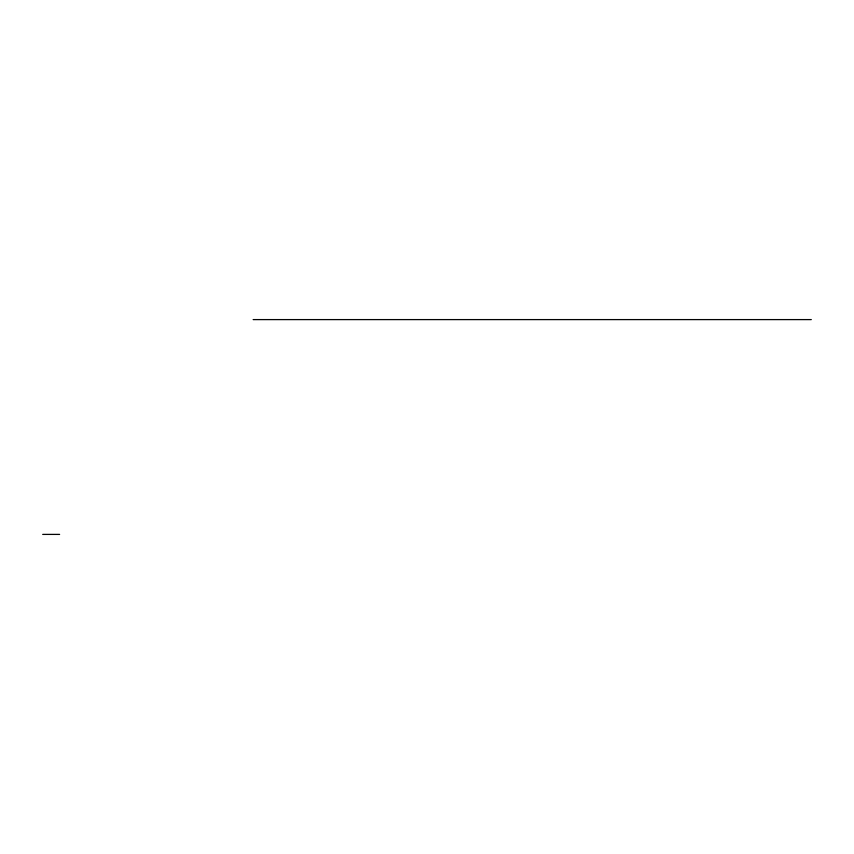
<?xml version="1.0" encoding="UTF-8"?>
<svg xmlns="http://www.w3.org/2000/svg" width="854" height="854" viewBox="0 0 854 854"><rect width="100%" height="100%" fill="white"/><g stroke="black" fill="none" stroke-linecap="round" stroke-linejoin="round"><path stroke-width="1.28" d="M253.147 319.599L811.3 319.599M42.7 534.401L59.609 534.401"/></g></svg>
